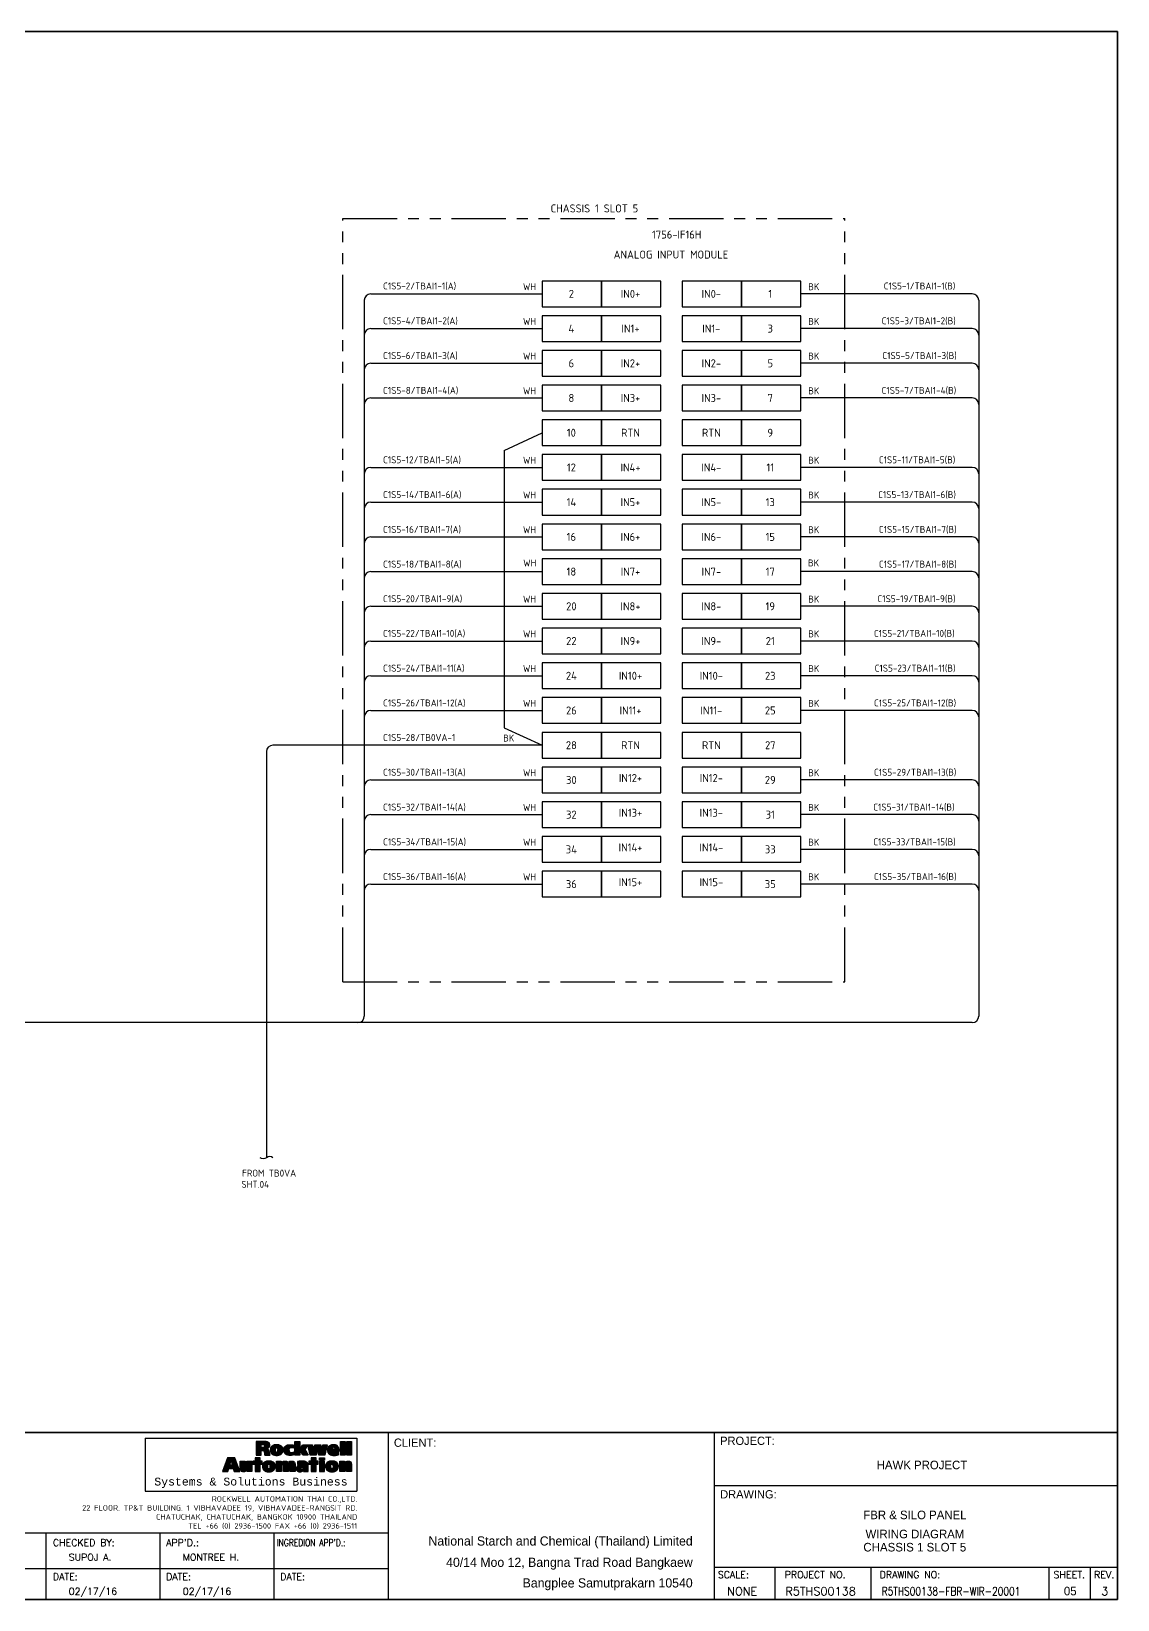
# Model space of a CAD drawing. Header units: inches. Extents: x 579627 to 667544, y 458630 to 507164.
# Drawn here: x 616891 to 618764, y 497172 to 499876 of the extents above; entities that cross this region are included whole.
import ezdxf
from ezdxf.enums import TextEntityAlignment as Align

# ---------------------------------------------------------------- set-up
doc = ezdxf.new("R2010")
doc.units = ezdxf.units.IN
doc.header["$MEASUREMENT"] = 0
doc.linetypes.add('PHANTOM2', pattern=[1.25, 0.625, -0.125, 0.125, -0.125, 0.125, -0.125])
for name, color, linetype in [('ASHADE', 7, 'Continuous'), ('GT_1', 9, 'Continuous'), ('HELPPOINT', 7, 'Continuous'), ('IE-EQUIP', 253, 'Continuous'), ('IE-WIRE', 7, 'Continuous'), ('MEMBER', 7, 'Continuous'), ('RA_LOGO', 2, 'Continuous'), ('TITLE_BOX', 7, 'Continuous')]:
    doc.layers.add(name, color=color, linetype=linetype)
doc.styles.add('BOLD', font='monos.ttf')
doc.styles.add('HTX11', font='O8111901')
doc.styles.add('ISO3098B', font='ISO3098B.shx')
doc.styles.add('ROMANS', font='romans.shx', dxfattribs={"width": 0.85, "height": 25})
doc.styles.add('T1', font='browa.ttf', dxfattribs={"height": 1000})

# ---------------------------------------------------------------- blocks, each defined once
blk = doc.blocks.new('RA_LOGO1')
at = {"layer": 'RA_LOGO', "linetype": 'Continuous'}
h = blk.add_hatch(color=1, dxfattribs=at)
h.paths.add_polyline_path([(0.987, 0.539), (1.017, 0.539), (1.033, 0.538), (1.046, 0.533), (1.055, 0.521), (1.061, 0.505), (1.065, 0.484), (1.068, 0.461), (1.071, 0.439), (1.074, 0.42), (1.213, 0.42), (1.207, 0.439), (1.203, 0.46), (1.199, 0.482), (1.195, 0.504), (1.189, 0.526), (1.18, 0.545), (1.166, 0.562), (1.147, 0.575), (1.12, 0.583), (1.142, 0.59), (1.16, 0.598), (1.175, 0.609), (1.188, 0.621), (1.197, 0.637), (1.203, 0.655), (1.205, 0.677), (1.204, 0.694), (1.2, 0.709), (1.194, 0.723), (1.185, 0.734), (1.175, 0.744), (1.162, 0.752), (1.147, 0.759), (1.131, 0.763), (1.112, 0.767), (1.092, 0.769), (1.07, 0.77), (0.853, 0.77), (0.853, 0.42), (0.987, 0.42)])
h.paths.add_polyline_path([(0.981, 0.617), (0.981, 0.692), (1.018, 0.692), (1.044, 0.689), (1.063, 0.679), (1.071, 0.656), (1.066, 0.635), (1.054, 0.623), (1.036, 0.618), (1.016, 0.617)], flags=16)
h = blk.add_hatch(color=1, dxfattribs=at)
h.paths.add_polyline_path([(1.3, 0.676), (1.285, 0.67), (1.271, 0.663), (1.258, 0.654), (1.247, 0.644), (1.238, 0.633), (1.23, 0.62), (1.225, 0.606), (1.22, 0.591), (1.218, 0.574), (1.217, 0.556), (1.218, 0.538), (1.22, 0.522), (1.224, 0.506), (1.229, 0.492), (1.235, 0.479), (1.243, 0.467), (1.253, 0.456), (1.264, 0.447), (1.276, 0.438), (1.29, 0.431), (1.305, 0.425), (1.321, 0.421), (1.339, 0.417), (1.358, 0.415), (1.378, 0.415), (1.399, 0.415), (1.418, 0.417), (1.435, 0.421), (1.452, 0.425), (1.467, 0.431), (1.481, 0.438), (1.493, 0.447), (1.504, 0.456), (1.514, 0.467), (1.522, 0.479), (1.528, 0.492), (1.534, 0.506), (1.537, 0.522), (1.54, 0.538), (1.54, 0.556), (1.539, 0.574), (1.537, 0.591), (1.533, 0.606), (1.527, 0.62), (1.519, 0.633), (1.51, 0.644), (1.499, 0.654), (1.486, 0.663), (1.472, 0.67), (1.456, 0.676), (1.439, 0.681), (1.42, 0.684), (1.4, 0.686), (1.378, 0.687), (1.357, 0.686), (1.336, 0.684), (1.317, 0.681)])
h.paths.add_polyline_path([(1.36, 0.605), (1.378, 0.612), (1.396, 0.605), (1.404, 0.584), (1.406, 0.556), (1.405, 0.529), (1.401, 0.508), (1.393, 0.494), (1.378, 0.49), (1.364, 0.494), (1.356, 0.508), (1.352, 0.529), (1.351, 0.556), (1.353, 0.584)], flags=16)
for color, points in [(1, [(1.697, 0.575), (1.705, 0.591), (1.718, 0.603), (1.735, 0.61), (1.756, 0.612), (1.778, 0.61), (1.796, 0.606), (1.813, 0.599), (1.813, 0.676), (1.793, 0.681), (1.771, 0.684), (1.748, 0.686), (1.721, 0.687), (1.699, 0.686), (1.679, 0.684), (1.66, 0.681), (1.643, 0.676), (1.627, 0.67), (1.613, 0.663), (1.601, 0.654), (1.59, 0.644), (1.581, 0.633), (1.573, 0.62), (1.567, 0.606), (1.563, 0.591), (1.561, 0.574), (1.56, 0.556), (1.56, 0.538), (1.563, 0.522), (1.566, 0.506), (1.572, 0.492), (1.578, 0.479), (1.586, 0.467), (1.596, 0.456), (1.607, 0.447), (1.619, 0.438), (1.632, 0.431), (1.648, 0.425), (1.664, 0.421), (1.682, 0.417), (1.701, 0.415), (1.721, 0.415), (1.748, 0.415), (1.772, 0.418), (1.794, 0.422), (1.815, 0.428), (1.815, 0.505), (1.797, 0.496), (1.778, 0.491), (1.756, 0.49), (1.735, 0.492), (1.718, 0.5), (1.705, 0.514), (1.697, 0.531), (1.694, 0.554)]), (1, [(2.233, 0.42), (2.391, 0.42), (2.423, 0.598), (2.424, 0.598), (2.455, 0.42), (2.612, 0.42), (2.671, 0.681), (2.556, 0.681), (2.533, 0.511), (2.532, 0.511), (2.503, 0.681), (2.351, 0.681), (2.324, 0.511), (2.323, 0.511), (2.298, 0.681), (2.174, 0.681)]), (1, [(3.007, 0.42), (3.13, 0.42), (3.13, 0.769), (3.007, 0.769)]), (1, [(3.292, 0.769), (3.169, 0.769), (3.169, 0.42), (3.292, 0.42)]), (252, [(0.745, 0.265), (0.617, 0.265), (0.617, 0.112), (0.617, 0.096), (0.611, 0.082), (0.594, 0.076), (0.579, 0.082), (0.573, 0.096), (0.572, 0.112), (0.572, 0.265), (0.444, 0.265), (0.444, 0.081), (0.445, 0.062), (0.449, 0.046), (0.455, 0.031), (0.465, 0.018), (0.478, 0.008), (0.494, 0.001), (0.513, -0.004), (0.537, -0.006), (0.558, -0.004), (0.579, 0.001), (0.597, 0.011), (0.612, 0.026), (0.625, 0.047), (0.625, 0), (0.745, 0)]), (252, [(0.956, 0.191), (1.011, 0.191), (1.011, 0.265), (0.956, 0.265), (0.956, 0.355), (0.828, 0.355), (0.828, 0.265), (0.774, 0.265), (0.774, 0.191), (0.828, 0.191), (0.828, 0), (0.956, 0)]), (252, [(1.505, 0.153), (1.505, 0.169), (1.511, 0.183), (1.528, 0.189), (1.543, 0.183), (1.549, 0.169), (1.55, 0.153), (1.55, 0), (1.678, 0), (1.678, 0.153), (1.679, 0.169), (1.685, 0.183), (1.701, 0.189), (1.717, 0.183), (1.723, 0.169), (1.724, 0.153), (1.724, 0), (1.852, 0), (1.852, 0.159), (1.851, 0.173), (1.851, 0.187), (1.85, 0.202), (1.847, 0.215), (1.843, 0.228), (1.836, 0.24), (1.827, 0.25), (1.816, 0.259), (1.8, 0.265), (1.781, 0.269), (1.758, 0.271), (1.738, 0.269), (1.717, 0.264), (1.698, 0.255), (1.682, 0.242), (1.672, 0.225), (1.663, 0.242), (1.649, 0.255), (1.631, 0.264), (1.61, 0.269), (1.589, 0.271), (1.57, 0.27), (1.551, 0.266), (1.535, 0.259), (1.52, 0.249), (1.508, 0.236), (1.497, 0.217), (1.497, 0.265), (1.377, 0.265), (1.377, 0), (1.505, 0)]), (252, [(2.257, 0), (2.386, 0), (2.386, 0.191), (2.441, 0.191), (2.441, 0.265), (2.386, 0.265), (2.386, 0.355), (2.257, 0.355), (2.257, 0.265), (2.203, 0.265), (2.203, 0.191), (2.257, 0.191)]), (252, [(3.117, 0.153), (3.117, 0.169), (3.123, 0.183), (3.14, 0.189), (3.155, 0.183), (3.161, 0.169), (3.162, 0.153), (3.162, 0), (3.29, 0), (3.29, 0.184), (3.289, 0.203), (3.285, 0.219), (3.279, 0.234), (3.269, 0.247), (3.256, 0.257), (3.24, 0.265), (3.221, 0.269), (3.197, 0.271), (3.176, 0.269), (3.155, 0.263), (3.137, 0.253), (3.122, 0.239), (3.109, 0.217), (3.109, 0.265), (2.989, 0.265), (2.989, 0), (3.117, 0)])]:
    blk.add_hatch(color=color, dxfattribs=at).paths.add_polyline_path(points)
h = blk.add_hatch(color=1, dxfattribs=at)
h.paths.add_polyline_path([(1.973, 0.769), (1.847, 0.769), (1.847, 0.42), (1.973, 0.42), (1.973, 0.566)])
h.paths.add_polyline_path([(1.974, 0.566), (2.045, 0.42), (2.187, 0.42), (2.101, 0.566), (2.173, 0.681), (2.036, 0.681)])
h = blk.add_hatch(color=1, dxfattribs=at)
h.paths.add_polyline_path([(2.817, 0.415), (2.838, 0.415), (2.859, 0.415), (2.88, 0.416), (2.901, 0.418), (2.92, 0.421), (2.938, 0.425), (2.956, 0.43), (2.956, 0.497), (2.939, 0.49), (2.918, 0.485), (2.895, 0.482), (2.87, 0.481), (2.849, 0.482), (2.83, 0.485), (2.815, 0.493), (2.804, 0.504), (2.8, 0.521), (2.975, 0.521), (2.975, 0.536), (2.974, 0.555), (2.972, 0.572), (2.969, 0.589), (2.965, 0.605), (2.96, 0.619), (2.953, 0.632), (2.944, 0.645), (2.934, 0.655), (2.922, 0.665), (2.909, 0.673), (2.894, 0.679), (2.877, 0.683), (2.858, 0.686), (2.838, 0.687), (2.816, 0.686), (2.795, 0.684), (2.777, 0.681), (2.759, 0.676), (2.744, 0.67), (2.73, 0.663), (2.717, 0.654), (2.706, 0.644), (2.697, 0.633), (2.69, 0.62), (2.684, 0.606), (2.679, 0.591), (2.677, 0.574), (2.676, 0.556), (2.677, 0.538), (2.679, 0.522), (2.683, 0.507), (2.688, 0.492), (2.694, 0.479), (2.702, 0.467), (2.712, 0.456), (2.723, 0.447), (2.735, 0.438), (2.749, 0.431), (2.764, 0.425), (2.78, 0.421), (2.798, 0.417)])
h.paths.add_polyline_path([(2.799, 0.576), (2.801, 0.598), (2.811, 0.618), (2.834, 0.627), (2.855, 0.618), (2.864, 0.598), (2.865, 0.576)], flags=16)
h = blk.add_hatch(color=252, dxfattribs=at)
h.paths.add_polyline_path([(0.272, 0.077), (0.296, 0), (0.439, 0), (0.312, 0.355), (0.124, 0.355), (0, 0), (0.136, 0), (0.158, 0.077)])
h.paths.add_polyline_path([(0.255, 0.162), (0.177, 0.162), (0.216, 0.28)], flags=16)
h = blk.add_hatch(color=252, dxfattribs=at)
h.paths.add_polyline_path([(1.14, -0.003), (1.159, -0.005), (1.18, -0.006), (1.201, -0.005), (1.22, -0.003), (1.238, 0), (1.255, 0.005), (1.27, 0.011), (1.284, 0.018), (1.297, 0.027), (1.308, 0.036), (1.317, 0.047), (1.326, 0.06), (1.333, 0.073), (1.338, 0.087), (1.342, 0.103), (1.344, 0.12), (1.345, 0.137), (1.344, 0.156), (1.341, 0.173), (1.337, 0.188), (1.331, 0.203), (1.323, 0.216), (1.313, 0.227), (1.302, 0.238), (1.29, 0.246), (1.275, 0.254), (1.259, 0.26), (1.242, 0.265), (1.223, 0.268), (1.202, 0.27), (1.18, 0.271), (1.158, 0.27), (1.137, 0.268), (1.118, 0.265), (1.101, 0.26), (1.085, 0.254), (1.071, 0.246), (1.058, 0.238), (1.047, 0.227), (1.038, 0.216), (1.03, 0.203), (1.024, 0.188), (1.02, 0.173), (1.017, 0.156), (1.016, 0.137), (1.017, 0.12), (1.019, 0.103), (1.023, 0.087), (1.028, 0.073), (1.035, 0.06), (1.043, 0.047), (1.053, 0.036), (1.064, 0.027), (1.076, 0.018), (1.09, 0.011), (1.105, 0.005), (1.122, 0)])
h.paths.add_polyline_path([(1.165, 0.075), (1.157, 0.089), (1.153, 0.111), (1.152, 0.137), (1.154, 0.166), (1.162, 0.187), (1.18, 0.195), (1.198, 0.187), (1.207, 0.166), (1.208, 0.137), (1.207, 0.111), (1.204, 0.089), (1.195, 0.075), (1.18, 0.07)], flags=16)
h = blk.add_hatch(color=252, dxfattribs=at)
h.paths.add_polyline_path([(1.883, 0.052), (1.889, 0.036), (1.899, 0.023), (1.911, 0.012), (1.926, 0.004), (1.942, -0.001), (1.96, -0.005), (1.978, -0.006), (1.999, -0.004), (2.019, 0.001), (2.037, 0.01), (2.052, 0.022), (2.065, 0.04), (2.065, 0), (2.184, 0), (2.184, 0.161), (2.183, 0.18), (2.179, 0.197), (2.173, 0.212), (2.165, 0.225), (2.155, 0.236), (2.144, 0.245), (2.131, 0.252), (2.117, 0.258), (2.102, 0.263), (2.086, 0.266), (2.07, 0.268), (2.054, 0.27), (2.038, 0.271), (2.022, 0.271), (1.995, 0.27), (1.973, 0.269), (1.953, 0.266), (1.933, 0.261), (1.911, 0.256), (1.911, 0.181), (1.932, 0.19), (1.954, 0.197), (1.977, 0.202), (2, 0.204), (2.019, 0.203), (2.037, 0.2), (2.053, 0.194), (2.063, 0.183), (2.067, 0.165), (2.053, 0.167), (2.036, 0.168), (2.018, 0.169), (2, 0.168), (1.983, 0.167), (1.965, 0.164), (1.948, 0.16), (1.933, 0.154), (1.918, 0.147), (1.906, 0.137), (1.896, 0.125), (1.888, 0.11), (1.883, 0.092), (1.881, 0.072)])
h.paths.add_polyline_path([(1.998, 0.086), (2.007, 0.106), (2.028, 0.115), (2.055, 0.116), (2.067, 0.116), (2.067, 0.108), (2.063, 0.086), (2.05, 0.068), (2.028, 0.061), (2.011, 0.064), (2.001, 0.072)], flags=16)
h = blk.add_hatch(color=252, dxfattribs=at)
h.paths.add_polyline_path([(2.471, 0), (2.599, 0), (2.599, 0.264), (2.471, 0.264)])
h.paths.add_polyline_path([(2.599, 0.296), (2.599, 0.355), (2.471, 0.355), (2.471, 0.296)])
h = blk.add_hatch(color=252, dxfattribs=at)
h.paths.add_polyline_path([(2.751, -0.003), (2.77, -0.005), (2.791, -0.006), (2.811, -0.005), (2.831, -0.003), (2.849, 0), (2.865, 0.005), (2.881, 0.011), (2.895, 0.018), (2.907, 0.027), (2.918, 0.036), (2.928, 0.047), (2.936, 0.06), (2.943, 0.073), (2.948, 0.087), (2.952, 0.103), (2.955, 0.12), (2.955, 0.137), (2.954, 0.156), (2.952, 0.173), (2.947, 0.188), (2.941, 0.203), (2.934, 0.216), (2.924, 0.227), (2.913, 0.238), (2.9, 0.246), (2.886, 0.254), (2.87, 0.26), (2.852, 0.265), (2.833, 0.268), (2.813, 0.27), (2.791, 0.271), (2.769, 0.27), (2.748, 0.268), (2.729, 0.265), (2.711, 0.26), (2.695, 0.254), (2.681, 0.246), (2.669, 0.238), (2.658, 0.227), (2.648, 0.216), (2.64, 0.203), (2.634, 0.188), (2.63, 0.173), (2.628, 0.156), (2.627, 0.137), (2.627, 0.12), (2.63, 0.103), (2.633, 0.087), (2.639, 0.073), (2.645, 0.06), (2.654, 0.047), (2.663, 0.036), (2.674, 0.027), (2.687, 0.018), (2.701, 0.011), (2.716, 0.005), (2.733, 0)])
h.paths.add_polyline_path([(2.776, 0.075), (2.768, 0.089), (2.764, 0.111), (2.763, 0.137), (2.765, 0.166), (2.773, 0.187), (2.791, 0.195), (2.809, 0.187), (2.817, 0.166), (2.819, 0.137), (2.818, 0.111), (2.814, 0.089), (2.806, 0.075), (2.791, 0.07)], flags=16)
at = {"layer": 'RA_LOGO', "color": 1, "linetype": 'Continuous'}
for points in [[(1.147, 0.759), (1.131, 0.763), (1.112, 0.767), (1.092, 0.769), (1.07, 0.77), (0.853, 0.77), (0.853, 0.42), (0.987, 0.42), (0.987, 0.539), (1.017, 0.539), (1.033, 0.538), (1.046, 0.533), (1.055, 0.521), (1.061, 0.505), (1.065, 0.484), (1.068, 0.461), (1.071, 0.439), (1.074, 0.42), (1.213, 0.42), (1.207, 0.439), (1.203, 0.46), (1.199, 0.482), (1.195, 0.504), (1.189, 0.526), (1.18, 0.545), (1.166, 0.562), (1.147, 0.575), (1.121, 0.583), (1.121, 0.584), (1.142, 0.59), (1.16, 0.598), (1.175, 0.609), (1.188, 0.621), (1.197, 0.637), (1.203, 0.655), (1.205, 0.677), (1.204, 0.694), (1.2, 0.709), (1.194, 0.723), (1.185, 0.734), (1.175, 0.744), (1.162, 0.752)], [(1.016, 0.617), (0.981, 0.617), (0.981, 0.692), (1.018, 0.692), (1.044, 0.689), (1.063, 0.679), (1.071, 0.656), (1.066, 0.635), (1.054, 0.623), (1.036, 0.618)], [(1.456, 0.676), (1.439, 0.681), (1.42, 0.684), (1.4, 0.686), (1.378, 0.687), (1.357, 0.686), (1.336, 0.684), (1.317, 0.681), (1.3, 0.676), (1.285, 0.67), (1.271, 0.663), (1.258, 0.654), (1.247, 0.644), (1.238, 0.633), (1.23, 0.62), (1.225, 0.606), (1.22, 0.591), (1.218, 0.574), (1.217, 0.556), (1.217, 0.556), (1.218, 0.538), (1.22, 0.522), (1.224, 0.506), (1.229, 0.492), (1.235, 0.479), (1.243, 0.467), (1.253, 0.456), (1.264, 0.447), (1.276, 0.438), (1.29, 0.431), (1.305, 0.425), (1.321, 0.421), (1.339, 0.417), (1.358, 0.415), (1.378, 0.415), (1.399, 0.415), (1.418, 0.417), (1.435, 0.421), (1.452, 0.425), (1.467, 0.431), (1.481, 0.438), (1.493, 0.447), (1.504, 0.456), (1.514, 0.467), (1.522, 0.479), (1.528, 0.492), (1.534, 0.506), (1.537, 0.522), (1.54, 0.538), (1.54, 0.556), (1.539, 0.574), (1.537, 0.591), (1.533, 0.606), (1.527, 0.62), (1.519, 0.633), (1.51, 0.644), (1.499, 0.654), (1.486, 0.663), (1.472, 0.67)], [(1.351, 0.556), (1.353, 0.584), (1.36, 0.605), (1.378, 0.612), (1.396, 0.605), (1.404, 0.584), (1.406, 0.556), (1.405, 0.529), (1.401, 0.508), (1.393, 0.494), (1.378, 0.49), (1.364, 0.494), (1.356, 0.508), (1.352, 0.529)], [(1.679, 0.684), (1.699, 0.686), (1.721, 0.687), (1.748, 0.686), (1.771, 0.684), (1.793, 0.681), (1.813, 0.676), (1.813, 0.599), (1.796, 0.606), (1.778, 0.61), (1.756, 0.612), (1.735, 0.61), (1.718, 0.603), (1.705, 0.591), (1.697, 0.575), (1.694, 0.554), (1.697, 0.531), (1.705, 0.514), (1.718, 0.5), (1.735, 0.492), (1.756, 0.49), (1.778, 0.491), (1.797, 0.496), (1.815, 0.505), (1.815, 0.428), (1.794, 0.422), (1.772, 0.418), (1.748, 0.415), (1.721, 0.415), (1.701, 0.415), (1.682, 0.417), (1.664, 0.421), (1.648, 0.425), (1.632, 0.431), (1.619, 0.438), (1.607, 0.447), (1.596, 0.456), (1.586, 0.467), (1.578, 0.479), (1.572, 0.492), (1.566, 0.506), (1.563, 0.522), (1.56, 0.538), (1.56, 0.556), (1.561, 0.574), (1.563, 0.591), (1.567, 0.606), (1.573, 0.62), (1.581, 0.633), (1.59, 0.644), (1.601, 0.654), (1.613, 0.663), (1.627, 0.67), (1.643, 0.676), (1.66, 0.681)], [(1.973, 0.42), (1.847, 0.42), (1.847, 0.769), (1.973, 0.769), (1.973, 0.566), (1.974, 0.566), (1.973, 0.566)], [(2.045, 0.42), (1.974, 0.566), (2.036, 0.681), (2.173, 0.681), (2.101, 0.566), (2.187, 0.42)], [(2.455, 0.42), (2.424, 0.598), (2.423, 0.598), (2.391, 0.42), (2.233, 0.42), (2.174, 0.681), (2.298, 0.681), (2.323, 0.511), (2.324, 0.511), (2.351, 0.681), (2.503, 0.681), (2.532, 0.511), (2.533, 0.511), (2.556, 0.681), (2.671, 0.681), (2.612, 0.42)], [(2.817, 0.415), (2.838, 0.415), (2.859, 0.415), (2.88, 0.416), (2.901, 0.418), (2.92, 0.421), (2.938, 0.425), (2.956, 0.43), (2.956, 0.497), (2.939, 0.49), (2.918, 0.485), (2.895, 0.482), (2.87, 0.481), (2.849, 0.482), (2.83, 0.485), (2.815, 0.493), (2.804, 0.504), (2.8, 0.521), (2.975, 0.521), (2.975, 0.536), (2.974, 0.555), (2.972, 0.572), (2.969, 0.589), (2.965, 0.605), (2.96, 0.619), (2.953, 0.632), (2.944, 0.645), (2.934, 0.655), (2.922, 0.665), (2.909, 0.673), (2.894, 0.679), (2.877, 0.683), (2.858, 0.686), (2.838, 0.687), (2.816, 0.686), (2.795, 0.684), (2.777, 0.681), (2.759, 0.676), (2.744, 0.67), (2.73, 0.663), (2.717, 0.654), (2.706, 0.644), (2.697, 0.633), (2.69, 0.62), (2.684, 0.606), (2.679, 0.591), (2.677, 0.574), (2.676, 0.556), (2.676, 0.556), (2.677, 0.538), (2.679, 0.522), (2.683, 0.507), (2.688, 0.492), (2.694, 0.479), (2.702, 0.467), (2.712, 0.456), (2.723, 0.447), (2.735, 0.438), (2.749, 0.431), (2.764, 0.425), (2.78, 0.421), (2.798, 0.417)], [(2.865, 0.576), (2.799, 0.576), (2.801, 0.598), (2.811, 0.618), (2.834, 0.627), (2.855, 0.618), (2.864, 0.598)], [(3.007, 0.42), (3.007, 0.769), (3.13, 0.769), (3.13, 0.42)], [(3.169, 0.42), (3.169, 0.769), (3.292, 0.769), (3.292, 0.42)]]:
    blk.add_lwpolyline(points, close=True, dxfattribs=at)
at = {"layer": 'RA_LOGO', "color": 252, "linetype": 'Continuous'}
for points in [[(0.296, 0), (0.439, 0), (0.312, 0.355), (0.124, 0.355), (0, 0), (0.136, 0), (0.158, 0.077), (0.272, 0.077)], [(0.216, 0.279), (0.217, 0.279), (0.255, 0.162), (0.177, 0.162)], [(0.455, 0.031), (0.449, 0.046), (0.445, 0.062), (0.444, 0.081), (0.444, 0.265), (0.572, 0.265), (0.572, 0.112), (0.573, 0.096), (0.579, 0.082), (0.594, 0.076), (0.611, 0.082), (0.617, 0.096), (0.617, 0.112), (0.617, 0.265), (0.745, 0.265), (0.745, 0), (0.625, 0), (0.625, 0.045), (0.624, 0.045), (0.612, 0.026), (0.597, 0.011), (0.579, 0.001), (0.558, -0.004), (0.537, -0.006), (0.513, -0.004), (0.494, 0.001), (0.478, 0.008), (0.465, 0.018)], [(0.956, 0.191), (1.011, 0.191), (1.011, 0.265), (0.956, 0.265), (0.956, 0.355), (0.828, 0.355), (0.828, 0.265), (0.774, 0.265), (0.774, 0.191), (0.828, 0.191), (0.828, 0), (0.956, 0)], [(1.158, 0.27), (1.137, 0.268), (1.118, 0.265), (1.101, 0.26), (1.085, 0.254), (1.071, 0.246), (1.058, 0.238), (1.047, 0.227), (1.038, 0.216), (1.03, 0.203), (1.024, 0.188), (1.02, 0.173), (1.017, 0.156), (1.016, 0.137), (1.016, 0.137), (1.017, 0.12), (1.019, 0.103), (1.023, 0.087), (1.028, 0.073), (1.035, 0.06), (1.043, 0.047), (1.053, 0.036), (1.064, 0.027), (1.076, 0.018), (1.09, 0.011), (1.105, 0.005), (1.122, 0), (1.14, -0.003), (1.159, -0.005), (1.18, -0.006), (1.201, -0.005), (1.22, -0.003), (1.238, 0), (1.255, 0.005), (1.27, 0.011), (1.284, 0.018), (1.297, 0.027), (1.308, 0.036), (1.317, 0.047), (1.326, 0.06), (1.333, 0.073), (1.338, 0.087), (1.342, 0.103), (1.344, 0.12), (1.345, 0.137), (1.345, 0.137), (1.344, 0.156), (1.341, 0.173), (1.337, 0.188), (1.331, 0.203), (1.323, 0.216), (1.313, 0.227), (1.302, 0.238), (1.29, 0.246), (1.275, 0.254), (1.259, 0.26), (1.242, 0.265), (1.223, 0.268), (1.202, 0.27), (1.18, 0.271), (1.18, 0.271)], [(1.152, 0.137), (1.154, 0.166), (1.162, 0.187), (1.18, 0.195), (1.198, 0.187), (1.207, 0.166), (1.208, 0.137), (1.207, 0.111), (1.204, 0.089), (1.195, 0.075), (1.18, 0.07), (1.165, 0.075), (1.157, 0.089), (1.153, 0.111)], [(1.549, 0.169), (1.543, 0.183), (1.528, 0.189), (1.511, 0.183), (1.505, 0.169), (1.505, 0.153), (1.505, 0), (1.377, 0), (1.377, 0.265), (1.497, 0.265), (1.497, 0.219), (1.499, 0.219), (1.508, 0.236), (1.52, 0.249), (1.535, 0.259), (1.551, 0.266), (1.57, 0.27), (1.589, 0.271), (1.61, 0.269), (1.631, 0.264), (1.649, 0.255), (1.663, 0.242), (1.672, 0.226), (1.673, 0.226), (1.682, 0.242), (1.698, 0.255), (1.717, 0.264), (1.738, 0.269), (1.758, 0.271), (1.781, 0.269), (1.8, 0.265), (1.816, 0.259), (1.827, 0.25), (1.836, 0.24), (1.843, 0.228), (1.847, 0.215), (1.85, 0.202), (1.851, 0.187), (1.851, 0.173), (1.852, 0.159), (1.852, 0), (1.724, 0), (1.724, 0.153), (1.723, 0.169), (1.717, 0.183), (1.701, 0.189), (1.685, 0.183), (1.679, 0.169), (1.678, 0.153), (1.678, 0), (1.55, 0), (1.55, 0.153)], [(1.973, 0.269), (1.953, 0.266), (1.933, 0.261), (1.911, 0.256), (1.911, 0.181), (1.932, 0.19), (1.954, 0.197), (1.977, 0.202), (2, 0.204), (2.019, 0.203), (2.037, 0.2), (2.053, 0.194), (2.063, 0.183), (2.067, 0.165), (2.053, 0.167), (2.036, 0.168), (2.018, 0.169), (2, 0.168), (1.983, 0.167), (1.965, 0.164), (1.948, 0.16), (1.933, 0.154), (1.918, 0.147), (1.906, 0.137), (1.896, 0.125), (1.888, 0.11), (1.883, 0.092), (1.881, 0.072), (1.881, 0.072), (1.883, 0.052), (1.889, 0.036), (1.899, 0.023), (1.911, 0.012), (1.926, 0.004), (1.942, -0.001), (1.96, -0.005), (1.978, -0.006), (1.999, -0.004), (2.019, 0.001), (2.037, 0.01), (2.052, 0.022), (2.064, 0.038), (2.065, 0.038), (2.065, 0), (2.184, 0), (2.184, 0.161), (2.183, 0.18), (2.179, 0.197), (2.173, 0.212), (2.165, 0.225), (2.155, 0.236), (2.144, 0.245), (2.131, 0.252), (2.117, 0.258), (2.102, 0.263), (2.086, 0.266), (2.07, 0.268), (2.054, 0.27), (2.038, 0.271), (2.022, 0.271), (1.995, 0.27)], [(2.067, 0.108), (2.063, 0.086), (2.05, 0.068), (2.028, 0.061), (2.011, 0.064), (2.001, 0.072), (1.998, 0.086), (2.007, 0.106), (2.028, 0.115), (2.055, 0.116), (2.067, 0.116)], [(2.386, 0), (2.386, 0.191), (2.441, 0.191), (2.441, 0.265), (2.386, 0.265), (2.386, 0.355), (2.257, 0.355), (2.257, 0.265), (2.203, 0.265), (2.203, 0.191), (2.257, 0.191), (2.257, 0)], [(2.471, 0.296), (2.471, 0.355), (2.599, 0.355), (2.599, 0.296)], [(2.599, 0), (2.599, 0.264), (2.471, 0.264), (2.471, 0)], [(2.87, 0.26), (2.852, 0.265), (2.833, 0.268), (2.813, 0.27), (2.791, 0.271), (2.769, 0.27), (2.748, 0.268), (2.729, 0.265), (2.711, 0.26), (2.695, 0.254), (2.681, 0.246), (2.669, 0.238), (2.658, 0.227), (2.648, 0.216), (2.64, 0.203), (2.634, 0.188), (2.63, 0.173), (2.628, 0.156), (2.627, 0.137), (2.627, 0.137), (2.627, 0.12), (2.63, 0.103), (2.633, 0.087), (2.639, 0.073), (2.645, 0.06), (2.654, 0.047), (2.663, 0.036), (2.674, 0.027), (2.687, 0.018), (2.701, 0.011), (2.716, 0.005), (2.733, 0), (2.751, -0.003), (2.77, -0.005), (2.791, -0.006), (2.811, -0.005), (2.831, -0.003), (2.849, 0), (2.865, 0.005), (2.881, 0.011), (2.895, 0.018), (2.907, 0.027), (2.918, 0.036), (2.928, 0.047), (2.936, 0.06), (2.943, 0.073), (2.948, 0.087), (2.952, 0.103), (2.955, 0.12), (2.955, 0.137), (2.955, 0.137), (2.954, 0.156), (2.952, 0.173), (2.947, 0.188), (2.941, 0.203), (2.934, 0.216), (2.924, 0.227), (2.913, 0.238), (2.9, 0.246), (2.886, 0.254)], [(2.763, 0.137), (2.765, 0.166), (2.773, 0.187), (2.791, 0.195), (2.809, 0.187), (2.817, 0.166), (2.819, 0.137), (2.818, 0.111), (2.814, 0.089), (2.806, 0.075), (2.791, 0.07), (2.776, 0.075), (2.768, 0.089), (2.764, 0.111)], [(3.117, 0.169), (3.117, 0.153), (3.117, 0), (2.989, 0), (2.989, 0.265), (3.109, 0.265), (3.109, 0.219), (3.11, 0.219), (3.122, 0.239), (3.137, 0.253), (3.155, 0.263), (3.176, 0.269), (3.197, 0.271), (3.221, 0.269), (3.24, 0.265), (3.256, 0.257), (3.269, 0.247), (3.279, 0.234), (3.285, 0.219), (3.289, 0.203), (3.29, 0.184), (3.29, 0), (3.162, 0), (3.162, 0.153), (3.161, 0.169), (3.155, 0.183), (3.14, 0.189), (3.123, 0.183)]]:
    blk.add_lwpolyline(points, close=True, dxfattribs=at)
blk = doc.blocks.new('TPA')
at = {"color": 0}
for p, q in [((565225.5, 502262.6), (565225.5, 502159)), ((565225.5, 502262.6), (565640.1, 502262.6)), ((565640.1, 502262.6), (565640.1, 502159)), ((565225.5, 502159), (565640.1, 502159))]:
    blk.add_line(p, q, dxfattribs=at)
at = {"color": 4}
for p, q in [((566459.5, 502010.1), (566459.5, 501946.4)), ((566647.2, 502010.1), (566647.2, 501946.4))]:
    blk.add_line(p, q, dxfattribs=at)
at = {"color": 4, "ltscale": 0.5}
for p, q in [((566996.2, 502010.1), (566996.2, 501946.4)), ((566996.2, 502010.1), (566996.2, 501946.4)), ((567077.1, 502010.1), (567077.1, 501946.4)), ((567077.1, 502010.1), (567077.1, 501946.4))]:
    blk.add_line(p, q, dxfattribs=at)
at = {"layer": 'GT_1', "color": 4}
for p, q in [((566341, 501946.4), (566341, 502273.8)), ((566341, 501946.4), (566341, 502273.8)), ((566341, 502010.1), (567131, 502010.1))]:
    blk.add_line(p, q, dxfattribs=at)
at = {"layer": 'GT_1', "color": 4, "flags": 128}
for points in [[(565702.1, 501946.4), (565702.1, 502273.8)], [(566341, 501946.4), (566341, 502273.8)], [(565702.1, 502076.3), (564807.7, 502076.3)], [(565031.3, 501946.4), (565031.3, 502076.3)], [(565254.9, 501946.4), (565254.9, 502076.3)], [(565478.5, 501946.4), (565478.5, 502076.3)], [(565702.1, 502006.4), (564807.7, 502006.4)]]:
    blk.add_lwpolyline(points, dxfattribs=at)
at = {"layer": 'HELPPOINT', "color": 4, "lineweight": 35}
for p, q in [((562706.8, 505019.3), (567131, 505019.3)), ((562706.8, 505019.3), (567131, 505019.3)), ((567131, 505019.3), (567131, 501946.4)), ((567131, 505019.3), (567131, 501946.4)), ((567131, 501946.4), (562706.8, 501946.4)), ((567131, 501946.4), (562706.8, 501946.4))]:
    blk.add_line(p, q, dxfattribs=at)
at = {"layer": 'HELPPOINT', "color": 4}
for p, q in [((566341, 502169.7), (567131, 502169.7)), ((566341, 502169.7), (567131, 502169.7)), ((566341, 502010.1), (567131, 502010.1))]:
    blk.add_line(p, q, dxfattribs=at)
at = {"layer": 'MEMBER', "color": 4, "lineweight": 35}
blk.add_line((562706.8, 502273.8), (567131, 502273.8), dxfattribs=at)
blk.add_line((562706.8, 502273.8), (567131, 502273.8), dxfattribs=at)
at = {"layer": 'MEMBER', "color": 4}
for p, q in [((566341, 502169.7), (567131, 502169.7)), ((566341, 502169.7), (567131, 502169.7)), ((566341, 502010.1), (567131, 502010.1)), ((566341, 502010.1), (567131, 502010.1))]:
    blk.add_line(p, q, dxfattribs=at)
at = {"color": 0, "xscale": 76.7727272878401, "yscale": 76.77272728795651, "zscale": 76.772727288}
blk.add_blockref('RA_LOGO1', (565377.2, 502197.1), dxfattribs=at)
at = {"color": 4, "ltscale": 100, "style": 'HTX11'}
for s, p in [('HAWK PROJECT', (566747.6, 502210.2)), ('FBR & SILO PANEL', (566733.8, 502112.3)), ('WIRING DIAGRAM', (566733.8, 502074.9))]:
    blk.add_text(s, height=16.696, dxfattribs=at).set_placement(p, align=Align.MIDDLE_CENTER)
at = {"color": 0, "insert": (565243.3, 502185.3), "char_height": 15.355, "width": 438.272, "attachment_point": 1, "style": 'BOLD'}
blk.add_mtext('{\\W1.04;Systems & Solutions Business}', dxfattribs=at)
at = {"color": 4, "insert": (565640.9, 502148.9), "char_height": 10.5571, "width": 527.854, "attachment_point": 3, "style": 'ISO3098B'}
blk.add_mtext('ROCKWELL AUTOMATION THAI CO.,LTD.\\P22 FLOOR. TP&T BUILDING. 1 VIBHAVADEE 19, VIBHAVADEE-RANGSIT RD. CHATUCHAK, CHATUCHAK, BANGKOK 10900 THAILAND\\PTEL +66 (0) 2936-1500 FAX +66 (0) 2936-1511', dxfattribs=at)
at = {"style": 'HTX11'}
for tag, p in [('A', (566704.3, 502037.1)), ('B', (567038.2, 501963.3))]:
    blk.add_attdef(tag, text='', height=16.8, dxfattribs=at).set_placement(p, align=Align.MIDDLE_CENTER)
at = {"layer": 'GT_1', "color": 4, "style": 'HTX11'}
for s, p in [('CLIENT:', (565712.8, 502245.8)), ('PROJECT:', (566352.2, 502249.5)), ('DRAWING:', (566352.2, 502144.6))]:
    blk.add_text(s, height=16.19, dxfattribs=at).set_placement(p)
at = {"layer": 'MEMBER', "color": 4, "ltscale": 0.8, "style": 'ROMANS'}
for s, height, p in [('CHECKED BY:', 13.495, (565044.7, 502051.1)), ("APP'D.:", 13.49, (565266.5, 502051.1)), ('SUPOJ A.', 13.49, (565075.6, 502022.7)), ('MONTREE H.', 13.49, (565299.2, 502022.7)), ('SCALE:', 13.49, (566347.7, 501988.5)), ('PROJECT NO.', 13.495, (566478.7, 501988.5)), ('DRAWING NO:', 13.495, (566664.7, 501988.5)), ('SHEET.', 13.64, (567005.3, 501988.5)), ('REV.', 13.64, (567084.8, 501988.5)), ('DATE:', 13.49, (565044.7, 501984.5)), ('02/17/16', 13.49, (565075.6, 501956)), ('DATE:', 13.49, (565266.5, 501984.5)), ('02/17/16', 13.49, (565299.2, 501956)), ('DATE:', 13.49, (565490.1, 501984.5)), ('NONE', 16.17, (566365.9, 501954.7)), ('R5THS00138', 16.17, (566480, 501954.7))]:
    blk.add_text(s, height=height, dxfattribs=at).set_placement(p)
at = {"layer": 'MEMBER', "color": 4, "ltscale": 0.8, "style": 'ROMANS', "width": 0.8}
for s, height, p in [("INGREDION APP'D.:", 13.495, (565483.3, 502051.1)), ('R5THS00138-FBR-WIR-20001', 16.175, (566668.8, 501954.7))]:
    blk.add_text(s, height=height, dxfattribs=at).set_placement(p)
at = {"layer": 'MEMBER', "color": 4, "ltscale": 0.8, "style": 'ROMANS'}
blk.add_text('3', height=16.2, dxfattribs=at).set_placement((567105.9, 501954.7), align=Align.CENTER)
at = {"layer": 'TITLE_BOX', "color": 7, "linetype": 'ByBlock', "style": 'T1'}
for s, p in [('National Starch and Chemical (Thailand) Limited', (566298.3, 502052.3)), ('40/14 Moo 12, Bangna Trad Road Bangkaew', (566298.3, 502010.5)), ('Bangplee Samutprakarn 10540', (566298.3, 501970.1))]:
    blk.add_text(s, height=18, dxfattribs=at).set_placement(p, align=Align.RIGHT)

msp = doc.modelspace()

# ---------------------------------------------------------------- linework, layer by layer
at = {"color": 4}
for p, q in [((617476.1, 499423.8), (617772, 499423.8)), ((617465.1, 499412.7), (617465.1, 498178.3)), ((617476.1, 499363.9), (617772, 499363.9)), ((617476.1, 499304), (617772, 499304)), ((617476.1, 499244.2), (617772, 499244.2)), ((617476.1, 499124.4), (617772, 499124.4)), ((617476.1, 499064.6), (617772, 499064.6)), ((617476.1, 499004.7), (617772, 499004.7)), ((617476.1, 498944.8), (617772, 498944.8)), ((617476.1, 498885), (617772, 498885)), ((617476.1, 498825.1), (617772, 498825.1)), ((617476.1, 498765.2), (617772, 498765.2)), ((617476.1, 498705.4), (617772, 498705.4)), ((617476.1, 498585.6), (617772, 498585.6)), ((617476.1, 498525.8), (617772, 498525.8)), ((617476.1, 498465.9), (617772, 498465.9)), ((617476.1, 498406), (617772, 498406)), ((618513.4, 498167.2), (616597.1, 498167.2))]:
    msp.add_line(p, q, dxfattribs=at)
at = {"color": 0}
for p, q in [((618513.4, 499423.8), (618217.6, 499423.8)), ((618524.5, 499412.7), (618524.5, 498178.3)), ((618513.4, 499363.9), (618217.6, 499363.9)), ((618513.4, 499304), (618217.6, 499304)), ((618513.4, 499244.2), (618217.6, 499244.2)), ((618513.4, 499124.4), (618217.6, 499124.4)), ((618513.4, 499064.6), (618217.6, 499064.6)), ((618513.4, 499004.7), (618217.6, 499004.7)), ((618513.4, 498944.8), (618217.6, 498944.8)), ((618513.4, 498885), (618217.6, 498885)), ((618513.4, 498825.1), (618217.6, 498825.1)), ((618513.4, 498765.2), (618217.6, 498765.2)), ((618513.4, 498705.4), (618217.6, 498705.4)), ((618513.4, 498585.6), (618217.6, 498585.6)), ((618513.4, 498525.8), (618217.6, 498525.8)), ((618513.4, 498465.9), (618217.6, 498465.9)), ((618513.4, 498406), (618217.6, 498406))]:
    msp.add_line(p, q, dxfattribs=at)
for p, q in [((617706.4, 499153.9), (617772, 499184.3)), ((617706.4, 499153.9), (617706.4, 498675.7)), ((617706.4, 498675.7), (617772, 498645.5))]:
    msp.add_line(p, q)
msp.add_lwpolyline([(617307.5, 497934.1, 0.351), (617296.4, 497934.1, -0.351), (617285.3, 497934.1, 2.081666)], format="xyb", dxfattribs=at)
at = {"color": 4}
for centre, start, end in [((617476.1, 499412.7), 90, 180), ((617476.1, 499352.8), 90, 180), ((617476.1, 499293), 90, 180), ((617476.1, 499233.1), 90, 180), ((617476.1, 499113.4), 90, 180), ((617476.1, 499053.5), 90, 180), ((617476.1, 498993.6), 90, 180), ((617476.1, 498933.8), 90, 180), ((617476.1, 498873.9), 90, 180), ((617476.1, 498814), 90, 180), ((617476.1, 498754.2), 90, 180), ((617476.1, 498694.3), 90, 180), ((617476.1, 498574.6), 90, 180), ((617476.1, 498514.7), 90, 180), ((617476.1, 498454.8), 90, 180), ((617476.1, 498395), 90, 180), ((617454, 498178.3), 270, 0)]:
    msp.add_arc(centre, 11.1, start, end, dxfattribs=at)
at = {"color": 0}
for centre, start, end in [((618513.4, 499412.7), 0, 90), ((618513.4, 499352.8), 0, 90), ((618513.4, 499293), 0, 90), ((618513.4, 499233.1), 0, 90), ((618513.4, 499113.4), 0, 90), ((618513.4, 499053.5), 0, 90), ((618513.4, 498993.6), 0, 90), ((618513.4, 498933.8), 0, 90), ((618513.4, 498873.9), 0, 90), ((618513.4, 498814), 0, 90), ((618513.4, 498754.2), 0, 90), ((618513.4, 498694.3), 0, 90), ((618513.4, 498574.6), 0, 90), ((618513.4, 498514.7), 0, 90), ((618513.4, 498454.8), 0, 90), ((618513.4, 498395), 0, 90), ((618513.4, 498178.3), 270, 0)]:
    msp.add_arc(centre, 11.1, start, end, dxfattribs=at)
at = {"layer": 'ASHADE', "color": 0, "linetype": 'PHANTOM2', "ltscale": 150}
for p, q in [((617428.1, 498237.6), (617428.1, 499553.7)), ((617428.1, 499553.7), (618293.8, 499553.7)), ((618293.8, 498237.6), (618293.8, 499553.7)), ((617428.1, 498237.6), (618293.8, 498237.6))]:
    msp.add_line(p, q, dxfattribs=at)
at = {"layer": 'IE-EQUIP', "linetype": 'Continuous'}
for points in [[(617772, 499445.9), (617772, 499401.6), (617874.1, 499401.6), (617874.1, 499445.9)], [(617874.1, 499445.9), (617874.1, 499401.6), (617976.2, 499401.6), (617976.2, 499445.9)], [(618013.4, 499445.9), (618013.4, 499401.6), (618115.5, 499401.6), (618115.5, 499445.9)], [(618115.5, 499445.9), (618115.5, 499401.6), (618217.6, 499401.6), (618217.6, 499445.9)], [(617772, 499386), (617772, 499341.8), (617874.1, 499341.8), (617874.1, 499386)], [(617874.1, 499386), (617874.1, 499341.8), (617976.2, 499341.8), (617976.2, 499386)], [(618013.4, 499386), (618013.4, 499341.8), (618115.5, 499341.8), (618115.5, 499386)], [(618115.5, 499386), (618115.5, 499341.8), (618217.6, 499341.8), (618217.6, 499386)], [(617772, 499326.2), (617772, 499281.9), (617874.1, 499281.9), (617874.1, 499326.2)], [(617874.1, 499326.2), (617874.1, 499281.9), (617976.2, 499281.9), (617976.2, 499326.2)], [(618013.4, 499326.2), (618013.4, 499281.9), (618115.5, 499281.9), (618115.5, 499326.2)], [(618115.5, 499326.2), (618115.5, 499281.9), (618217.6, 499281.9), (618217.6, 499326.2)], [(617772, 499266.3), (617772, 499222), (617874.1, 499222), (617874.1, 499266.3)], [(617874.1, 499266.3), (617874.1, 499222), (617976.2, 499222), (617976.2, 499266.3)], [(618013.4, 499266.3), (618013.4, 499222), (618115.5, 499222), (618115.5, 499266.3)], [(618115.5, 499266.3), (618115.5, 499222), (618217.6, 499222), (618217.6, 499266.3)], [(617772, 499206.4), (617772, 499162.2), (617874.1, 499162.2), (617874.1, 499206.4)], [(617874.1, 499206.4), (617874.1, 499162.2), (617976.2, 499162.2), (617976.2, 499206.4)], [(618013.4, 499206.4), (618013.4, 499162.2), (618115.5, 499162.2), (618115.5, 499206.4)], [(618115.5, 499206.4), (618115.5, 499162.2), (618217.6, 499162.2), (618217.6, 499206.4)], [(617772, 499146.6), (617772, 499102.3), (617874.1, 499102.3), (617874.1, 499146.6)], [(617874.1, 499146.6), (617874.1, 499102.3), (617976.2, 499102.3), (617976.2, 499146.6)], [(618013.4, 499146.6), (618013.4, 499102.3), (618115.5, 499102.3), (618115.5, 499146.6)], [(618115.5, 499146.6), (618115.5, 499102.3), (618217.6, 499102.3), (618217.6, 499146.6)], [(617772, 499086.7), (617772, 499042.4), (617874.1, 499042.4), (617874.1, 499086.7)], [(617874.1, 499086.7), (617874.1, 499042.4), (617976.2, 499042.4), (617976.2, 499086.7)], [(618013.4, 499086.7), (618013.4, 499042.4), (618115.5, 499042.4), (618115.5, 499086.7)], [(618115.5, 499086.7), (618115.5, 499042.4), (618217.6, 499042.4), (618217.6, 499086.7)], [(617772, 499026.8), (617772, 498982.6), (617874.1, 498982.6), (617874.1, 499026.8)], [(617874.1, 499026.8), (617874.1, 498982.6), (617976.2, 498982.6), (617976.2, 499026.8)], [(618013.4, 499026.8), (618013.4, 498982.6), (618115.5, 498982.6), (618115.5, 499026.8)], [(618115.5, 499026.8), (618115.5, 498982.6), (618217.6, 498982.6), (618217.6, 499026.8)], [(617772, 498967), (617772, 498922.7), (617874.1, 498922.7), (617874.1, 498967)], [(617874.1, 498967), (617874.1, 498922.7), (617976.2, 498922.7), (617976.2, 498967)], [(618013.4, 498967), (618013.4, 498922.7), (618115.5, 498922.7), (618115.5, 498967)], [(618115.5, 498967), (618115.5, 498922.7), (618217.6, 498922.7), (618217.6, 498967)], [(617772, 498907.1), (617772, 498862.8), (617874.1, 498862.8), (617874.1, 498907.1)], [(617874.1, 498907.1), (617874.1, 498862.8), (617976.2, 498862.8), (617976.2, 498907.1)], [(618013.4, 498907.1), (618013.4, 498862.8), (618115.5, 498862.8), (618115.5, 498907.1)], [(618115.5, 498907.1), (618115.5, 498862.8), (618217.6, 498862.8), (618217.6, 498907.1)], [(617772, 498847.2), (617772, 498803), (617874.1, 498803), (617874.1, 498847.2)], [(617874.1, 498847.2), (617874.1, 498803), (617976.2, 498803), (617976.2, 498847.2)], [(618013.4, 498847.2), (618013.4, 498803), (618115.5, 498803), (618115.5, 498847.2)], [(618115.5, 498847.2), (618115.5, 498803), (618217.6, 498803), (618217.6, 498847.2)], [(617772, 498787.4), (617772, 498743.1), (617874.1, 498743.1), (617874.1, 498787.4)], [(617874.1, 498787.4), (617874.1, 498743.1), (617976.2, 498743.1), (617976.2, 498787.4)], [(618013.4, 498787.4), (618013.4, 498743.1), (618115.5, 498743.1), (618115.5, 498787.4)], [(618115.5, 498787.4), (618115.5, 498743.1), (618217.6, 498743.1), (618217.6, 498787.4)], [(617772, 498727.5), (617772, 498683.2), (617874.1, 498683.2), (617874.1, 498727.5)], [(617874.1, 498727.5), (617874.1, 498683.2), (617976.2, 498683.2), (617976.2, 498727.5)], [(618013.4, 498727.5), (618013.4, 498683.2), (618115.5, 498683.2), (618115.5, 498727.5)], [(618115.5, 498727.5), (618115.5, 498683.2), (618217.6, 498683.2), (618217.6, 498727.5)], [(617772, 498667.6), (617772, 498623.4), (617874.1, 498623.4), (617874.1, 498667.6)], [(617874.1, 498667.6), (617874.1, 498623.4), (617976.2, 498623.4), (617976.2, 498667.6)], [(618013.4, 498667.6), (618013.4, 498623.4), (618115.5, 498623.4), (618115.5, 498667.6)], [(618115.5, 498667.6), (618115.5, 498623.4), (618217.6, 498623.4), (618217.6, 498667.6)], [(617772, 498607.8), (617772, 498563.5), (617874.1, 498563.5), (617874.1, 498607.8)], [(617874.1, 498607.8), (617874.1, 498563.5), (617976.2, 498563.5), (617976.2, 498607.8)], [(618013.4, 498607.8), (618013.4, 498563.5), (618115.5, 498563.5), (618115.5, 498607.8)], [(618115.5, 498607.8), (618115.5, 498563.5), (618217.6, 498563.5), (618217.6, 498607.8)], [(617772, 498547.9), (617772, 498503.6), (617874.1, 498503.6), (617874.1, 498547.9)], [(617874.1, 498547.9), (617874.1, 498503.6), (617976.2, 498503.6), (617976.2, 498547.9)], [(618013.4, 498547.9), (618013.4, 498503.6), (618115.5, 498503.6), (618115.5, 498547.9)], [(618115.5, 498547.9), (618115.5, 498503.6), (618217.6, 498503.6), (618217.6, 498547.9)], [(617772, 498488), (617772, 498443.8), (617874.1, 498443.8), (617874.1, 498488)], [(617874.1, 498488), (617874.1, 498443.8), (617976.2, 498443.8), (617976.2, 498488)], [(618013.4, 498488), (618013.4, 498443.8), (618115.5, 498443.8), (618115.5, 498488)], [(618115.5, 498488), (618115.5, 498443.8), (618217.6, 498443.8), (618217.6, 498488)], [(617772, 498428.2), (617772, 498383.9), (617874.1, 498383.9), (617874.1, 498428.2)], [(617874.1, 498428.2), (617874.1, 498383.9), (617976.2, 498383.9), (617976.2, 498428.2)], [(618013.4, 498428.2), (618013.4, 498383.9), (618115.5, 498383.9), (618115.5, 498428.2)], [(618115.5, 498428.2), (618115.5, 498383.9), (618217.6, 498383.9), (618217.6, 498428.2)]]:
    msp.add_lwpolyline(points, close=True, dxfattribs=at)
at = {"layer": 'IE-WIRE', "color": 0}
for p, q in [((617296.4, 498634.4), (617296.4, 497934.1)), ((617772, 498645.5), (617307.4, 498645.5))]:
    msp.add_line(p, q, dxfattribs=at)
msp.add_arc((617307.4, 498634.4), 11.1, 90, 180, dxfattribs=at)

# ---------------------------------------------------------------- block references
ref = msp.add_blockref('TPA', (119688.8, 55459.4), dxfattribs=dict(xscale=0.8800000000046566, yscale=0.8800000000046566, zscale=0.8800000000000001))
ref.add_attrib('SHT', '05', dxfattribs={"height": 14.82, "style": 'HTX11'}).set_placement((618682.4, 497187), align=Align.MIDDLE_CENTER)
ref.add_attrib('B', 'CHASSIS 1 SLOT 5', dxfattribs={"height": 14.821, "style": 'HTX11'}).set_placement((618414.3, 497262.6), align=Align.MIDDLE_CENTER)

# ---------------------------------------------------------------- texts
at = {"color": 2, "style": 'ISO3098B'}
for s, p in [('CHASSIS 1 SLOT 5', (617861.9, 499571.1)), ('1756-IF16H', (618003.8, 499526)), ('ANALOG INPUT MODULE', (617993.8, 499491.5)), ('2', (617822.1, 499423.8)), ('IN0+', (617924.1, 499423.8)), ('IN0-', (618063.5, 499423.8)), ('1', (618165.1, 499423.8)), ('4', (617822.1, 499363.9)), ('IN1+', (617924.1, 499363.9)), ('IN1-', (618063.5, 499363.9)), ('3', (618165.1, 499363.9)), ('6', (617822.1, 499304)), ('IN2+', (617924.1, 499304)), ('IN2-', (618063.5, 499304)), ('5', (618165.1, 499304)), ('8', (617822.1, 499244.2)), ('IN3+', (617924.1, 499244.2)), ('IN3-', (618063.5, 499244.2)), ('7', (618165.1, 499244.2)), ('10', (617822.1, 499184.3)), ('RTN', (617924.1, 499184.3)), ('RTN', (618063.5, 499184.3)), ('9', (618165.1, 499184.3)), ('12', (617822.1, 499124.4)), ('IN4+', (617924.1, 499124.4)), ('IN4-', (618063.5, 499124.4)), ('11', (618165.1, 499124.4)), ('14', (617822.1, 499064.6)), ('IN5+', (617924.1, 499064.6)), ('IN5-', (618063.5, 499064.6)), ('13', (618165.1, 499064.6)), ('16', (617822.1, 499004.7)), ('IN6+', (617924.1, 499004.7)), ('IN6-', (618063.5, 499004.7)), ('15', (618165.1, 499004.7)), ('18', (617822.1, 498944.8)), ('IN7+', (617924.1, 498944.8)), ('IN7-', (618063.5, 498944.8)), ('17', (618165.1, 498944.8)), ('20', (617822.1, 498885)), ('IN8+', (617924.1, 498885)), ('IN8-', (618063.5, 498885)), ('19', (618165.1, 498885)), ('22', (617822.1, 498825.1)), ('IN9+', (617924.1, 498825.1)), ('IN9-', (618063.5, 498825.1)), ('21', (618165.1, 498825.1)), ('24', (617822.1, 498765.2)), ('IN10+', (617924.1, 498765.2)), ('IN10-', (618063.5, 498765.2)), ('23', (618165.1, 498765.2)), ('26', (617822.1, 498705.4)), ('IN11+', (617924.1, 498705.4)), ('IN11-', (618063.5, 498705.4)), ('25', (618165.1, 498705.4)), ('28', (617822.1, 498645.5)), ('RTN', (617924.1, 498645.5)), ('RTN', (618063.5, 498645.5)), ('27', (618165.1, 498645.5)), ('30', (617822.1, 498585.6)), ('IN12+', (617924.1, 498588.9)), ('IN12-', (618063.5, 498588.9)), ('29', (618165.1, 498585.6)), ('32', (617822.1, 498525.8)), ('IN13+', (617924.1, 498529)), ('IN13-', (618063.5, 498529)), ('31', (618165.1, 498525.8)), ('34', (617822.1, 498465.9)), ('IN14+', (617924.1, 498469.2)), ('IN14-', (618063.5, 498469.2)), ('33', (618165.1, 498465.9)), ('IN15+', (617924.1, 498409.3)), ('IN15-', (618063.5, 498409.3)), ('36', (617822.1, 498406)), ('35', (618165.1, 498406))]:
    msp.add_text(s, height=13.8, dxfattribs=at).set_placement(p, align=Align.MIDDLE)
at = {"color": 4, "style": 'ISO3098B'}
for s, p in [('C1S5-2/TBAI1-1(A)', (617497.4, 499431.3)), ('WH', (617738.7, 499430.1)), ('C1S5-4/TBAI1-2(A)', (617497.4, 499371.3)), ('WH', (617738.7, 499370.2)), ('C1S5-6/TBAI1-3(A)', (617497.4, 499311.3)), ('WH', (617738.7, 499310.4)), ('C1S5-8/TBAI1-4(A)', (617497.4, 499251.3)), ('WH', (617738.7, 499250.5)), ('C1S5-12/TBAI1-5(A)', (617497.4, 499131.6)), ('WH', (617738.7, 499130.8)), ('C1S5-14/TBAI1-6(A)', (617497.4, 499071.6)), ('WH', (617738.7, 499070.9)), ('C1S5-16/TBAI1-7(A)', (617497.4, 499011.6)), ('WH', (617738.7, 499011)), ('C1S5-18/TBAI1-8(A)', (617497.4, 498951.7)), ('WH', (617739.1, 498953.7)), ('C1S5-20/TBAI1-9(A)', (617497.4, 498892.1)), ('WH', (617738.7, 498891.3)), ('C1S5-22/TBAI1-10(A)', (617497.4, 498832.3)), ('WH', (617738.7, 498831.4)), ('C1S5-24/TBAI1-11(A)', (617497.4, 498772.3)), ('WH', (617738.7, 498771.6)), ('C1S5-26/TBAI1-12(A)', (617497.4, 498712.3)), ('WH', (617738.7, 498711.7)), ('C1S5-30/TBAI1-13(A)', (617497.4, 498592.8)), ('WH', (617738.7, 498592)), ('C1S5-32/TBAI1-14(A)', (617497.4, 498532.8)), ('WH', (617738.7, 498532.1)), ('C1S5-34/TBAI1-15(A)', (617497.4, 498472.8)), ('WH', (617738.7, 498472.2)), ('C1S5-36/TBAI1-16(A)', (617497.4, 498412.9)), ('WH', (617738.7, 498412.4))]:
    msp.add_text(s, height=12, dxfattribs=at).set_placement(p)
at = {"color": 0, "style": 'ISO3098B'}
for s, p in [('BK', (618230.5, 499430.1)), ('C1S5-1/TBAI1-1(B)', (618360.8, 499431.3)), ('BK', (618230.5, 499370.2)), ('C1S5-3/TBAI1-2(B)', (618357.2, 499371.3)), ('BK', (618230.5, 499310.4)), ('C1S5-5/TBAI1-3(B)', (618358.4, 499311.3)), ('BK', (618230.5, 499250.5)), ('C1S5-7/TBAI1-4(B)', (618357.2, 499251.3)), ('C1S5-11/TBAI1-5(B)', (618352.4, 499131.6)), ('BK', (618230.5, 499130.8)), ('BK', (618230.5, 499070.9)), ('C1S5-13/TBAI1-6(B)', (618351.2, 499071.6)), ('BK', (618230.5, 499011)), ('C1S5-15/TBAI1-7(B)', (618352.4, 499011.6)), ('BK', (618230.1, 498953.7)), ('C1S5-17/TBAI1-8(B)', (618352.4, 498951.7)), ('BK', (618230.5, 498891.3)), ('C1S5-19/TBAI1-9(B)', (618350, 498892.1)), ('BK', (618230.5, 498831.4)), ('C1S5-21/TBAI1-10(B)', (618344, 498832.3)), ('BK', (618230.5, 498771.6)), ('C1S5-23/TBAI1-11(B)', (618345.2, 498772.3)), ('BK', (618230.5, 498711.7)), ('C1S5-25/TBAI1-12(B)', (618344, 498712.3)), ('C1S5-28/TB0VA-1', (617497.4, 498652.7)), ('BK', (617704.5, 498651.8)), ('BK', (618230.5, 498592)), ('C1S5-29/TBAI1-13(B)', (618344, 498592.8)), ('BK', (618230.5, 498532.1)), ('C1S5-31/TBAI1-14(B)', (618342.8, 498532.8)), ('BK', (618230.5, 498472.2)), ('C1S5-33/TBAI1-15(B)', (618342.8, 498472.8)), ('BK', (618230.5, 498412.4)), ('C1S5-35/TBAI1-16(B)', (618344, 498412.9)), ('FROM TB0VA', (617254.3, 497901.6)), ('SHT.04', (617253.1, 497882.3))]:
    msp.add_text(s, height=12, dxfattribs=at).set_placement(p)

doc.saveas('drawing.dxf')
